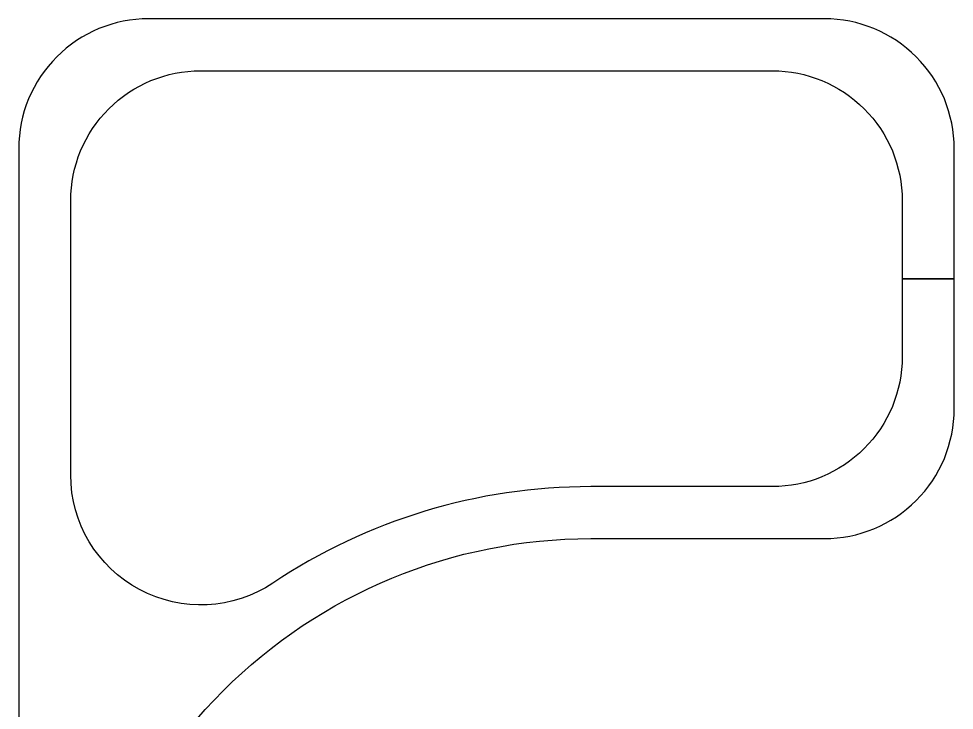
# Model space of a CAD drawing. Header units: millimetres. Extents: x 0 to 9.8, y 0 to 27.1.
# Drawn here: x 0 to 1.799, y 3.12 to 4.45 of the extents above; entities that cross this region are included whole.
import ezdxf

# ---------------------------------------------------------------- set-up
doc = ezdxf.new("R2010")
doc.units = ezdxf.units.MM
doc.header["$MEASUREMENT"] = 0
doc.layers.add('Etch Layer 1', color=10, linetype='Continuous')
doc.layers.add('Etch Layer 2', color=112, linetype='Continuous')

msp = doc.modelspace()

# ---------------------------------------------------------------- linework, layer by layer
at = {"layer": 'Etch Layer 1'}
msp.add_lwpolyline([(0.1, 2.45, -0.414214), (1.1, 3.45), (1.549, 3.45, 0.414214), (1.799, 3.7), (1.799, 3.95), (1.699, 3.95), (1.699, 3.8, -0.414214), (1.449, 3.55), (1.1, 3.55, 0.148331), (0.4889, 3.3646, -0.599371), (0.1, 3.5725), (0.1, 4.1, -0.414214), (0.35, 4.35), (1.449, 4.35, -0.414214), (1.699, 4.1), (1.699, 3.95), (1.799, 3.95), (1.799, 4.2, 0.414214), (1.549, 4.45), (0.25, 4.45, 0.414214), (0, 4.2), (0, 2.45)], format="xyb", dxfattribs=at)
at = {"layer": 'Etch Layer 2'}
msp.add_lwpolyline([(0.1, 2.45, -0.414214), (1.1, 3.45), (1.549, 3.45, 0.414214), (1.799, 3.7), (1.799, 3.95), (1.699, 3.95), (1.699, 3.8, -0.414214), (1.449, 3.55), (1.1, 3.55, 0.148331), (0.4889, 3.3646, -0.599371), (0.1, 3.5725), (0.1, 4.1, -0.414214), (0.35, 4.35), (1.449, 4.35, -0.414214), (1.699, 4.1), (1.699, 3.95), (1.799, 3.95), (1.799, 4.2, 0.414214), (1.549, 4.45), (0.25, 4.45, 0.414214), (0, 4.2), (0, 2.45)], format="xyb", dxfattribs=at)

doc.saveas('drawing.dxf')
